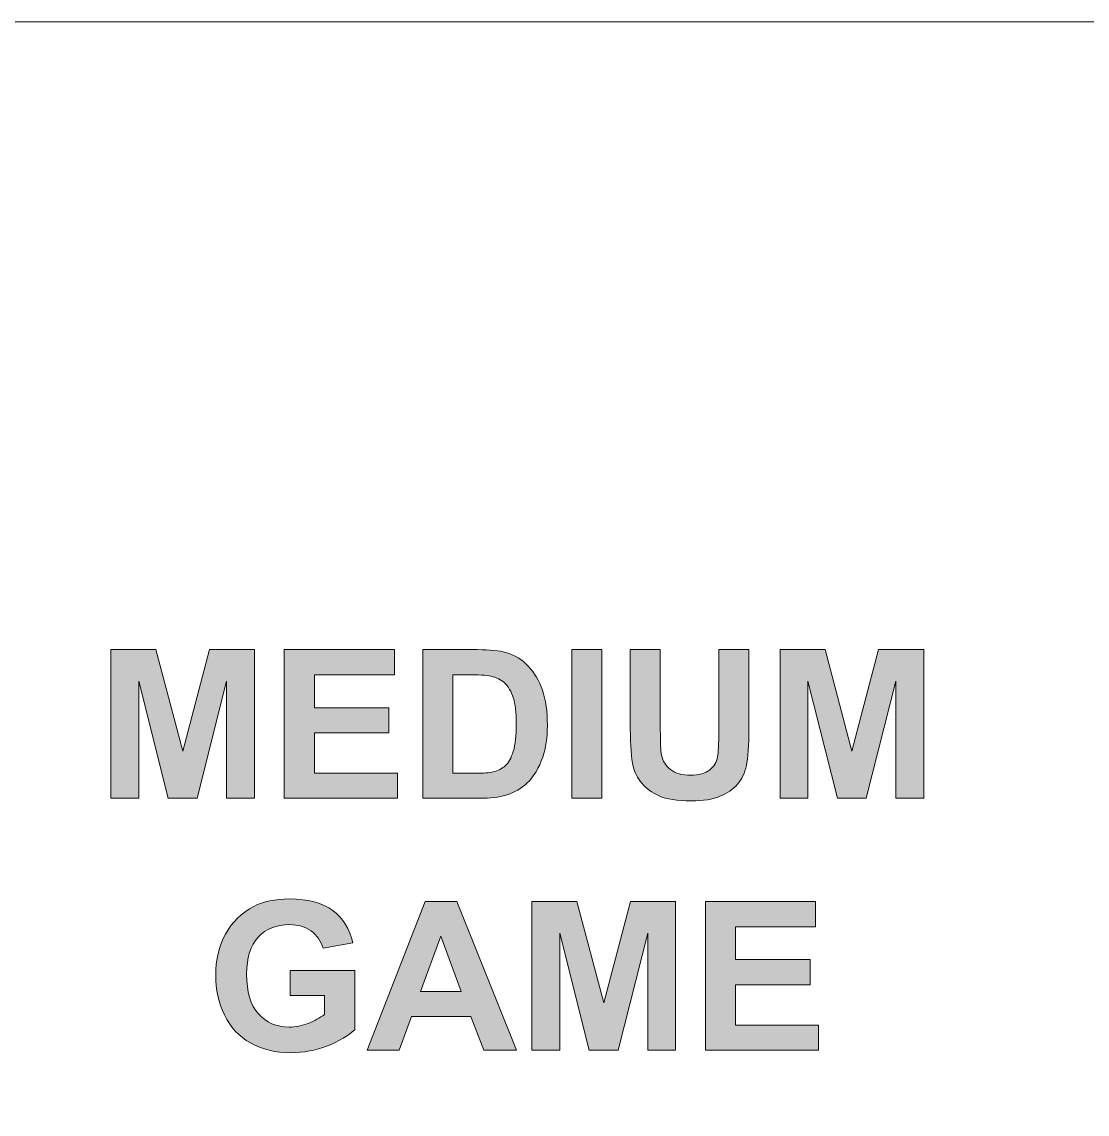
# Model space of a CAD drawing. Header units: inches. Extents: x -5.25 to 4.1, y -1.02 to 4.
# Drawn here: x -3.548 to -2.978, y 3.416 to 4 of the extents above; entities that cross this region are included whole.
import ezdxf

# ---------------------------------------------------------------- set-up
doc = ezdxf.new("R2010")
doc.units = ezdxf.units.IN
doc.header["$MEASUREMENT"] = 0
doc.layers.add('Layer 1', color=7, linetype='Continuous', lineweight=0)

# ---------------------------------------------------------------- blocks, each defined once
blk = doc.blocks.new('Block_5')
at = {"layer": 'Layer 1', "true_color": 0x231f20, "transparency": 33554687}
h = blk.add_hatch(color=250, dxfattribs=at)
h.dxf.hatch_style = 2
edge = h.paths.add_edge_path()
edge.add_spline(control_points=[(-3.40439, 3.47912), (-3.40439, 3.47912), (-3.40439, 3.49252), (-3.40439, 3.49252), (-3.40439, 3.49252), (-3.36977, 3.49252), (-3.36977, 3.49252), (-3.36977, 3.49252), (-3.36977, 3.46084), (-3.36977, 3.46084), (-3.37314, 3.45758), (-3.37801, 3.45471), (-3.38439, 3.45224), (-3.39077, 3.44976), (-3.39724, 3.44852), (-3.40379, 3.44852), (-3.41211, 3.44852), (-3.41936, 3.45026), (-3.42554, 3.45376), (-3.43173, 3.45725), (-3.43637, 3.46224), (-3.43949, 3.46873), (-3.4426, 3.47522), (-3.44415, 3.48229), (-3.44415, 3.48992), (-3.44415, 3.4982), (-3.44242, 3.50556), (-3.43894, 3.512), (-3.43547, 3.51843), (-3.43039, 3.52337), (-3.4237, 3.52681), (-3.4186, 3.52945), (-3.41225, 3.53077), (-3.40466, 3.53077), (-3.39478, 3.53077), (-3.38707, 3.5287), (-3.38152, 3.52456), (-3.37596, 3.52041), (-3.3724, 3.51469), (-3.3708, 3.50739), (-3.3708, 3.50739), (-3.38675, 3.5044), (-3.38675, 3.5044), (-3.38787, 3.50831), (-3.38998, 3.51139), (-3.39307, 3.51365), (-3.39617, 3.51591), (-3.40002, 3.51704), (-3.40466, 3.51704), (-3.41168, 3.51704), (-3.41725, 3.51482), (-3.42139, 3.51037), (-3.42554, 3.50592), (-3.42761, 3.49932), (-3.42761, 3.49057), (-3.42761, 3.48113), (-3.42551, 3.47405), (-3.42131, 3.46933), (-3.41711, 3.46461), (-3.41162, 3.46225), (-3.40482, 3.46225), (-3.40146, 3.46225), (-3.39808, 3.4629), (-3.3947, 3.46423), (-3.39132, 3.46555), (-3.38841, 3.46715), (-3.38599, 3.46903), (-3.38599, 3.46903), (-3.38599, 3.47912), (-3.38599, 3.47912), (-3.38599, 3.47912), (-3.40439, 3.47912), (-3.40439, 3.47912)], knot_values=[0, 0, 0, 0, 1, 1, 1, 2, 2, 2, 3, 3, 3, 4, 4, 4, 5, 5, 5, 6, 6, 6, 7, 7, 7, 8, 8, 8, 9, 9, 9, 10, 10, 10, 11, 11, 11, 12, 12, 12, 13, 13, 13, 14, 14, 14, 15, 15, 15, 16, 16, 16, 17, 17, 17, 18, 18, 18, 19, 19, 19, 20, 20, 20, 21, 21, 21, 22, 22, 22, 23, 23, 23, 24, 24, 24, 24], degree=3, periodic=0)
h = blk.add_hatch(color=250, dxfattribs=at)
h.dxf.hatch_style = 2
edge = h.paths.add_edge_path()
edge.add_spline(control_points=[(-3.31281, 3.48134), (-3.31281, 3.48134), (-3.32376, 3.51086), (-3.32376, 3.51086), (-3.32376, 3.51086), (-3.33451, 3.48134), (-3.33451, 3.48134), (-3.33451, 3.48134), (-3.31281, 3.48134), (-3.31281, 3.48134)], knot_values=[0, 0, 0, 0, 1, 1, 1, 2, 2, 2, 3, 3, 3, 3], degree=3, periodic=0)
edge = h.paths.add_edge_path()
edge.add_spline(control_points=[(-3.28324, 3.44988), (-3.28324, 3.44988), (-3.30071, 3.44988), (-3.30071, 3.44988), (-3.30071, 3.44988), (-3.30765, 3.46794), (-3.30765, 3.46794), (-3.30765, 3.46794), (-3.33944, 3.46794), (-3.33944, 3.46794), (-3.33944, 3.46794), (-3.34601, 3.44988), (-3.34601, 3.44988), (-3.34601, 3.44988), (-3.36304, 3.44988), (-3.36304, 3.44988), (-3.36304, 3.44988), (-3.33207, 3.52941), (-3.33207, 3.52941), (-3.33207, 3.52941), (-3.31508, 3.52941), (-3.31508, 3.52941), (-3.31508, 3.52941), (-3.28324, 3.44988), (-3.28324, 3.44988)], knot_values=[0, 0, 0, 0, 1, 1, 1, 2, 2, 2, 3, 3, 3, 4, 4, 4, 5, 5, 5, 6, 6, 6, 7, 7, 7, 8, 8, 8, 8], degree=3, periodic=0)
h = blk.add_hatch(color=250, dxfattribs=at)
h.dxf.hatch_style = 2
edge = h.paths.add_edge_path()
edge.add_spline(control_points=[(-3.27494, 3.44988), (-3.27494, 3.44988), (-3.27494, 3.52941), (-3.27494, 3.52941), (-3.27494, 3.52941), (-3.2509, 3.52941), (-3.2509, 3.52941), (-3.2509, 3.52941), (-3.23647, 3.47516), (-3.23647, 3.47516), (-3.23647, 3.47516), (-3.2222, 3.52941), (-3.2222, 3.52941), (-3.2222, 3.52941), (-3.19811, 3.52941), (-3.19811, 3.52941), (-3.19811, 3.52941), (-3.19811, 3.44988), (-3.19811, 3.44988), (-3.19811, 3.44988), (-3.21303, 3.44988), (-3.21303, 3.44988), (-3.21303, 3.44988), (-3.21303, 3.51249), (-3.21303, 3.51249), (-3.21303, 3.51249), (-3.22882, 3.44988), (-3.22882, 3.44988), (-3.22882, 3.44988), (-3.24428, 3.44988), (-3.24428, 3.44988), (-3.24428, 3.44988), (-3.26002, 3.51249), (-3.26002, 3.51249), (-3.26002, 3.51249), (-3.26002, 3.44988), (-3.26002, 3.44988), (-3.26002, 3.44988), (-3.27494, 3.44988), (-3.27494, 3.44988)], knot_values=[0, 0, 0, 0, 1, 1, 1, 2, 2, 2, 3, 3, 3, 4, 4, 4, 5, 5, 5, 6, 6, 6, 7, 7, 7, 8, 8, 8, 9, 9, 9, 10, 10, 10, 11, 11, 11, 12, 12, 12, 13, 13, 13, 13], degree=3, periodic=0)
h = blk.add_hatch(color=250, dxfattribs=at)
h.dxf.hatch_style = 2
edge = h.paths.add_edge_path()
edge.add_spline(control_points=[(-3.18216, 3.44988), (-3.18216, 3.44988), (-3.18216, 3.52941), (-3.18216, 3.52941), (-3.18216, 3.52941), (-3.12319, 3.52941), (-3.12319, 3.52941), (-3.12319, 3.52941), (-3.12319, 3.51596), (-3.12319, 3.51596), (-3.12319, 3.51596), (-3.1661, 3.51596), (-3.1661, 3.51596), (-3.1661, 3.51596), (-3.1661, 3.49832), (-3.1661, 3.49832), (-3.1661, 3.49832), (-3.12617, 3.49832), (-3.12617, 3.49832), (-3.12617, 3.49832), (-3.12617, 3.48492), (-3.12617, 3.48492), (-3.12617, 3.48492), (-3.1661, 3.48492), (-3.1661, 3.48492), (-3.1661, 3.48492), (-3.1661, 3.46328), (-3.1661, 3.46328), (-3.1661, 3.46328), (-3.12167, 3.46328), (-3.12167, 3.46328), (-3.12167, 3.46328), (-3.12167, 3.44988), (-3.12167, 3.44988), (-3.12167, 3.44988), (-3.18216, 3.44988), (-3.18216, 3.44988)], knot_values=[0, 0, 0, 0, 1, 1, 1, 2, 2, 2, 3, 3, 3, 4, 4, 4, 5, 5, 5, 6, 6, 6, 7, 7, 7, 8, 8, 8, 9, 9, 9, 10, 10, 10, 11, 11, 11, 12, 12, 12, 12], degree=3, periodic=0)
at = {"layer": 'Layer 1'}
for points, knots in [([(-3.40439, 3.47912), (-3.40439, 3.47912), (-3.40439, 3.49252), (-3.40439, 3.49252), (-3.40439, 3.49252), (-3.36977, 3.49252), (-3.36977, 3.49252), (-3.36977, 3.49252), (-3.36977, 3.46084), (-3.36977, 3.46084), (-3.37314, 3.45758), (-3.37801, 3.45471), (-3.38439, 3.45224), (-3.39077, 3.44976), (-3.39724, 3.44852), (-3.40379, 3.44852), (-3.41211, 3.44852), (-3.41936, 3.45026), (-3.42554, 3.45376), (-3.43173, 3.45725), (-3.43637, 3.46224), (-3.43949, 3.46873), (-3.4426, 3.47522), (-3.44415, 3.48229), (-3.44415, 3.48992), (-3.44415, 3.4982), (-3.44242, 3.50556), (-3.43894, 3.512), (-3.43547, 3.51843), (-3.43039, 3.52337), (-3.4237, 3.52681), (-3.4186, 3.52945), (-3.41225, 3.53077), (-3.40466, 3.53077), (-3.39478, 3.53077), (-3.38707, 3.5287), (-3.38152, 3.52456), (-3.37596, 3.52041), (-3.3724, 3.51469), (-3.3708, 3.50739), (-3.3708, 3.50739), (-3.38675, 3.5044), (-3.38675, 3.5044), (-3.38787, 3.50831), (-3.38998, 3.51139), (-3.39307, 3.51365), (-3.39617, 3.51591), (-3.40002, 3.51704), (-3.40466, 3.51704), (-3.41168, 3.51704), (-3.41725, 3.51482), (-3.42139, 3.51037), (-3.42554, 3.50592), (-3.42761, 3.49932), (-3.42761, 3.49057), (-3.42761, 3.48113), (-3.42551, 3.47405), (-3.42131, 3.46933), (-3.41711, 3.46461), (-3.41162, 3.46225), (-3.40482, 3.46225), (-3.40146, 3.46225), (-3.39808, 3.4629), (-3.3947, 3.46423), (-3.39132, 3.46555), (-3.38841, 3.46715), (-3.38599, 3.46903), (-3.38599, 3.46903), (-3.38599, 3.47912), (-3.38599, 3.47912), (-3.38599, 3.47912), (-3.40439, 3.47912), (-3.40439, 3.47912)], [0, 0, 0, 0, 1, 1, 1, 2, 2, 2, 3, 3, 3, 4, 4, 4, 5, 5, 5, 6, 6, 6, 7, 7, 7, 8, 8, 8, 9, 9, 9, 10, 10, 10, 11, 11, 11, 12, 12, 12, 13, 13, 13, 14, 14, 14, 15, 15, 15, 16, 16, 16, 17, 17, 17, 18, 18, 18, 19, 19, 19, 20, 20, 20, 21, 21, 21, 22, 22, 22, 23, 23, 23, 24, 24, 24, 24]), ([(-3.28324, 3.44988), (-3.28324, 3.44988), (-3.30071, 3.44988), (-3.30071, 3.44988), (-3.30071, 3.44988), (-3.30765, 3.46794), (-3.30765, 3.46794), (-3.30765, 3.46794), (-3.33944, 3.46794), (-3.33944, 3.46794), (-3.33944, 3.46794), (-3.34601, 3.44988), (-3.34601, 3.44988), (-3.34601, 3.44988), (-3.36304, 3.44988), (-3.36304, 3.44988), (-3.36304, 3.44988), (-3.33207, 3.52941), (-3.33207, 3.52941), (-3.33207, 3.52941), (-3.31508, 3.52941), (-3.31508, 3.52941), (-3.31508, 3.52941), (-3.28324, 3.44988), (-3.28324, 3.44988)], [0, 0, 0, 0, 1, 1, 1, 2, 2, 2, 3, 3, 3, 4, 4, 4, 5, 5, 5, 6, 6, 6, 7, 7, 7, 8, 8, 8, 8]), ([(-3.27494, 3.44988), (-3.27494, 3.44988), (-3.27494, 3.52941), (-3.27494, 3.52941), (-3.27494, 3.52941), (-3.2509, 3.52941), (-3.2509, 3.52941), (-3.2509, 3.52941), (-3.23647, 3.47516), (-3.23647, 3.47516), (-3.23647, 3.47516), (-3.2222, 3.52941), (-3.2222, 3.52941), (-3.2222, 3.52941), (-3.19811, 3.52941), (-3.19811, 3.52941), (-3.19811, 3.52941), (-3.19811, 3.44988), (-3.19811, 3.44988), (-3.19811, 3.44988), (-3.21303, 3.44988), (-3.21303, 3.44988), (-3.21303, 3.44988), (-3.21303, 3.51249), (-3.21303, 3.51249), (-3.21303, 3.51249), (-3.22882, 3.44988), (-3.22882, 3.44988), (-3.22882, 3.44988), (-3.24428, 3.44988), (-3.24428, 3.44988), (-3.24428, 3.44988), (-3.26002, 3.51249), (-3.26002, 3.51249), (-3.26002, 3.51249), (-3.26002, 3.44988), (-3.26002, 3.44988), (-3.26002, 3.44988), (-3.27494, 3.44988), (-3.27494, 3.44988)], [0, 0, 0, 0, 1, 1, 1, 2, 2, 2, 3, 3, 3, 4, 4, 4, 5, 5, 5, 6, 6, 6, 7, 7, 7, 8, 8, 8, 9, 9, 9, 10, 10, 10, 11, 11, 11, 12, 12, 12, 13, 13, 13, 13]), ([(-3.18216, 3.44988), (-3.18216, 3.44988), (-3.18216, 3.52941), (-3.18216, 3.52941), (-3.18216, 3.52941), (-3.12319, 3.52941), (-3.12319, 3.52941), (-3.12319, 3.52941), (-3.12319, 3.51596), (-3.12319, 3.51596), (-3.12319, 3.51596), (-3.1661, 3.51596), (-3.1661, 3.51596), (-3.1661, 3.51596), (-3.1661, 3.49832), (-3.1661, 3.49832), (-3.1661, 3.49832), (-3.12617, 3.49832), (-3.12617, 3.49832), (-3.12617, 3.49832), (-3.12617, 3.48492), (-3.12617, 3.48492), (-3.12617, 3.48492), (-3.1661, 3.48492), (-3.1661, 3.48492), (-3.1661, 3.48492), (-3.1661, 3.46328), (-3.1661, 3.46328), (-3.1661, 3.46328), (-3.12167, 3.46328), (-3.12167, 3.46328), (-3.12167, 3.46328), (-3.12167, 3.44988), (-3.12167, 3.44988), (-3.12167, 3.44988), (-3.18216, 3.44988), (-3.18216, 3.44988)], [0, 0, 0, 0, 1, 1, 1, 2, 2, 2, 3, 3, 3, 4, 4, 4, 5, 5, 5, 6, 6, 6, 7, 7, 7, 8, 8, 8, 9, 9, 9, 10, 10, 10, 11, 11, 11, 12, 12, 12, 12]), ([(-3.31281, 3.48134), (-3.31281, 3.48134), (-3.32376, 3.51086), (-3.32376, 3.51086), (-3.32376, 3.51086), (-3.33451, 3.48134), (-3.33451, 3.48134), (-3.33451, 3.48134), (-3.31281, 3.48134), (-3.31281, 3.48134)], [0, 0, 0, 0, 1, 1, 1, 2, 2, 2, 3, 3, 3, 3])]:
    blk.add_open_spline(points, degree=3, knots=knots, dxfattribs=at)
blk = doc.blocks.new('Block_9')
at = {"layer": 'Layer 1', "true_color": 0x231f20, "transparency": 33554687}
h = blk.add_hatch(color=250, dxfattribs=at)
h.dxf.hatch_style = 2
edge = h.paths.add_edge_path()
edge.add_spline(control_points=[(-3.50022, 3.58463), (-3.50022, 3.58463), (-3.50022, 3.66416), (-3.50022, 3.66416), (-3.50022, 3.66416), (-3.47619, 3.66416), (-3.47619, 3.66416), (-3.47619, 3.66416), (-3.46176, 3.60991), (-3.46176, 3.60991), (-3.46176, 3.60991), (-3.44749, 3.66416), (-3.44749, 3.66416), (-3.44749, 3.66416), (-3.4234, 3.66416), (-3.4234, 3.66416), (-3.4234, 3.66416), (-3.4234, 3.58463), (-3.4234, 3.58463), (-3.4234, 3.58463), (-3.43832, 3.58463), (-3.43832, 3.58463), (-3.43832, 3.58463), (-3.43832, 3.64724), (-3.43832, 3.64724), (-3.43832, 3.64724), (-3.45411, 3.58463), (-3.45411, 3.58463), (-3.45411, 3.58463), (-3.46957, 3.58463), (-3.46957, 3.58463), (-3.46957, 3.58463), (-3.4853, 3.64724), (-3.4853, 3.64724), (-3.4853, 3.64724), (-3.4853, 3.58463), (-3.4853, 3.58463), (-3.4853, 3.58463), (-3.50022, 3.58463), (-3.50022, 3.58463)], knot_values=[0, 0, 0, 0, 1, 1, 1, 2, 2, 2, 3, 3, 3, 4, 4, 4, 5, 5, 5, 6, 6, 6, 7, 7, 7, 8, 8, 8, 9, 9, 9, 10, 10, 10, 11, 11, 11, 12, 12, 12, 13, 13, 13, 13], degree=3, periodic=0)
h = blk.add_hatch(color=250, dxfattribs=at)
h.dxf.hatch_style = 2
edge = h.paths.add_edge_path()
edge.add_spline(control_points=[(-3.40745, 3.58463), (-3.40745, 3.58463), (-3.40745, 3.66416), (-3.40745, 3.66416), (-3.40745, 3.66416), (-3.34848, 3.66416), (-3.34848, 3.66416), (-3.34848, 3.66416), (-3.34848, 3.65071), (-3.34848, 3.65071), (-3.34848, 3.65071), (-3.39139, 3.65071), (-3.39139, 3.65071), (-3.39139, 3.65071), (-3.39139, 3.63308), (-3.39139, 3.63308), (-3.39139, 3.63308), (-3.35146, 3.63308), (-3.35146, 3.63308), (-3.35146, 3.63308), (-3.35146, 3.61968), (-3.35146, 3.61968), (-3.35146, 3.61968), (-3.39139, 3.61968), (-3.39139, 3.61968), (-3.39139, 3.61968), (-3.39139, 3.59803), (-3.39139, 3.59803), (-3.39139, 3.59803), (-3.34696, 3.59803), (-3.34696, 3.59803), (-3.34696, 3.59803), (-3.34696, 3.58463), (-3.34696, 3.58463), (-3.34696, 3.58463), (-3.40745, 3.58463), (-3.40745, 3.58463)], knot_values=[0, 0, 0, 0, 1, 1, 1, 2, 2, 2, 3, 3, 3, 4, 4, 4, 5, 5, 5, 6, 6, 6, 7, 7, 7, 8, 8, 8, 9, 9, 9, 10, 10, 10, 11, 11, 11, 12, 12, 12, 12], degree=3, periodic=0)
h = blk.add_hatch(color=250, dxfattribs=at)
h.dxf.hatch_style = 2
edge = h.paths.add_edge_path()
edge.add_spline(control_points=[(-3.31734, 3.65071), (-3.31734, 3.65071), (-3.31734, 3.59803), (-3.31734, 3.59803), (-3.31734, 3.59803), (-3.30535, 3.59803), (-3.30535, 3.59803), (-3.30086, 3.59803), (-3.29762, 3.59828), (-3.29563, 3.59879), (-3.29303, 3.59944), (-3.29087, 3.60055), (-3.28915, 3.6021), (-3.28743, 3.60365), (-3.28603, 3.60621), (-3.28495, 3.60978), (-3.28386, 3.61334), (-3.28332, 3.61819), (-3.28332, 3.62434), (-3.28332, 3.63049), (-3.28386, 3.63521), (-3.28495, 3.6385), (-3.28603, 3.64179), (-3.28755, 3.64436), (-3.2895, 3.64621), (-3.29146, 3.64805), (-3.29393, 3.6493), (-3.29694, 3.64995), (-3.29918, 3.65046), (-3.30358, 3.65071), (-3.31012, 3.65071), (-3.31012, 3.65071), (-3.31734, 3.65071), (-3.31734, 3.65071)], knot_values=[0, 0, 0, 0, 1, 1, 1, 2, 2, 2, 3, 3, 3, 4, 4, 4, 5, 5, 5, 6, 6, 6, 7, 7, 7, 8, 8, 8, 9, 9, 9, 10, 10, 10, 11, 11, 11, 11], degree=3, periodic=0)
edge = h.paths.add_edge_path()
edge.add_spline(control_points=[(-3.33339, 3.66416), (-3.33339, 3.66416), (-3.30404, 3.66416), (-3.30404, 3.66416), (-3.29742, 3.66416), (-3.29238, 3.66366), (-3.28891, 3.66265), (-3.28424, 3.66127), (-3.28025, 3.65883), (-3.27692, 3.65532), (-3.27359, 3.65181), (-3.27106, 3.64752), (-3.26932, 3.64244), (-3.26758, 3.63736), (-3.26672, 3.63109), (-3.26672, 3.62364), (-3.26672, 3.61709), (-3.26753, 3.61145), (-3.26916, 3.60671), (-3.27115, 3.60093), (-3.27399, 3.59624), (-3.27768, 3.59266), (-3.28046, 3.58995), (-3.28422, 3.58783), (-3.28896, 3.58631), (-3.29251, 3.58519), (-3.29724, 3.58463), (-3.30318, 3.58463), (-3.30318, 3.58463), (-3.33339, 3.58463), (-3.33339, 3.58463), (-3.33339, 3.58463), (-3.33339, 3.66416), (-3.33339, 3.66416)], knot_values=[0, 0, 0, 0, 1, 1, 1, 2, 2, 2, 3, 3, 3, 4, 4, 4, 5, 5, 5, 6, 6, 6, 7, 7, 7, 8, 8, 8, 9, 9, 9, 10, 10, 10, 11, 11, 11, 11], degree=3, periodic=0)
h = blk.add_hatch(color=250, dxfattribs=at)
h.dxf.hatch_style = 2
edge = h.paths.add_edge_path()
edge.add_spline(control_points=[(-3.25359, 3.58463), (-3.25359, 3.58463), (-3.25359, 3.66416), (-3.25359, 3.66416), (-3.25359, 3.66416), (-3.23753, 3.66416), (-3.23753, 3.66416), (-3.23753, 3.66416), (-3.23753, 3.58463), (-3.23753, 3.58463), (-3.23753, 3.58463), (-3.25359, 3.58463), (-3.25359, 3.58463)], knot_values=[0, 0, 0, 0, 1, 1, 1, 2, 2, 2, 3, 3, 3, 4, 4, 4, 4], degree=3, periodic=0)
h = blk.add_hatch(color=250, dxfattribs=at)
h.dxf.hatch_style = 2
edge = h.paths.add_edge_path()
edge.add_spline(control_points=[(-3.22234, 3.66416), (-3.22234, 3.66416), (-3.20628, 3.66416), (-3.20628, 3.66416), (-3.20628, 3.66416), (-3.20628, 3.62109), (-3.20628, 3.62109), (-3.20628, 3.61425), (-3.20608, 3.60982), (-3.20568, 3.60779), (-3.205, 3.60454), (-3.20336, 3.60193), (-3.20077, 3.59996), (-3.19819, 3.59798), (-3.19465, 3.597), (-3.19017, 3.597), (-3.18561, 3.597), (-3.18217, 3.59793), (-3.17986, 3.59979), (-3.17754, 3.60166), (-3.17615, 3.60394), (-3.17568, 3.60666), (-3.17521, 3.60937), (-3.17497, 3.61387), (-3.17497, 3.62016), (-3.17497, 3.62016), (-3.17497, 3.66416), (-3.17497, 3.66416), (-3.17497, 3.66416), (-3.15892, 3.66416), (-3.15892, 3.66416), (-3.15892, 3.66416), (-3.15892, 3.62239), (-3.15892, 3.62239), (-3.15892, 3.61284), (-3.15935, 3.60609), (-3.16022, 3.60215), (-3.16109, 3.59821), (-3.16269, 3.59488), (-3.16502, 3.59217), (-3.16735, 3.58946), (-3.17047, 3.58729), (-3.17438, 3.58569), (-3.17828, 3.58408), (-3.18338, 3.58327), (-3.18968, 3.58327), (-3.19727, 3.58327), (-3.20303, 3.58415), (-3.20696, 3.5859), (-3.21088, 3.58766), (-3.21398, 3.58994), (-3.21626, 3.59274), (-3.21854, 3.59554), (-3.22004, 3.59848), (-3.22076, 3.60156), (-3.22182, 3.60611), (-3.22234, 3.61284), (-3.22234, 3.62174), (-3.22234, 3.62174), (-3.22234, 3.66416), (-3.22234, 3.66416)], knot_values=[0, 0, 0, 0, 1, 1, 1, 2, 2, 2, 3, 3, 3, 4, 4, 4, 5, 5, 5, 6, 6, 6, 7, 7, 7, 8, 8, 8, 9, 9, 9, 10, 10, 10, 11, 11, 11, 12, 12, 12, 13, 13, 13, 14, 14, 14, 15, 15, 15, 16, 16, 16, 17, 17, 17, 18, 18, 18, 19, 19, 19, 20, 20, 20, 20], degree=3, periodic=0)
h = blk.add_hatch(color=250, dxfattribs=at)
h.dxf.hatch_style = 2
edge = h.paths.add_edge_path()
edge.add_spline(control_points=[(-3.14221, 3.58463), (-3.14221, 3.58463), (-3.14221, 3.66416), (-3.14221, 3.66416), (-3.14221, 3.66416), (-3.11817, 3.66416), (-3.11817, 3.66416), (-3.11817, 3.66416), (-3.10374, 3.60991), (-3.10374, 3.60991), (-3.10374, 3.60991), (-3.08947, 3.66416), (-3.08947, 3.66416), (-3.08947, 3.66416), (-3.06538, 3.66416), (-3.06538, 3.66416), (-3.06538, 3.66416), (-3.06538, 3.58463), (-3.06538, 3.58463), (-3.06538, 3.58463), (-3.0803, 3.58463), (-3.0803, 3.58463), (-3.0803, 3.58463), (-3.0803, 3.64724), (-3.0803, 3.64724), (-3.0803, 3.64724), (-3.09609, 3.58463), (-3.09609, 3.58463), (-3.09609, 3.58463), (-3.11155, 3.58463), (-3.11155, 3.58463), (-3.11155, 3.58463), (-3.12729, 3.64724), (-3.12729, 3.64724), (-3.12729, 3.64724), (-3.12729, 3.58463), (-3.12729, 3.58463), (-3.12729, 3.58463), (-3.14221, 3.58463), (-3.14221, 3.58463)], knot_values=[0, 0, 0, 0, 1, 1, 1, 2, 2, 2, 3, 3, 3, 4, 4, 4, 5, 5, 5, 6, 6, 6, 7, 7, 7, 8, 8, 8, 9, 9, 9, 10, 10, 10, 11, 11, 11, 12, 12, 12, 13, 13, 13, 13], degree=3, periodic=0)
at = {"layer": 'Layer 1'}
for points, knots in [([(-3.50022, 3.58463), (-3.50022, 3.58463), (-3.50022, 3.66416), (-3.50022, 3.66416), (-3.50022, 3.66416), (-3.47619, 3.66416), (-3.47619, 3.66416), (-3.47619, 3.66416), (-3.46176, 3.60991), (-3.46176, 3.60991), (-3.46176, 3.60991), (-3.44749, 3.66416), (-3.44749, 3.66416), (-3.44749, 3.66416), (-3.4234, 3.66416), (-3.4234, 3.66416), (-3.4234, 3.66416), (-3.4234, 3.58463), (-3.4234, 3.58463), (-3.4234, 3.58463), (-3.43832, 3.58463), (-3.43832, 3.58463), (-3.43832, 3.58463), (-3.43832, 3.64724), (-3.43832, 3.64724), (-3.43832, 3.64724), (-3.45411, 3.58463), (-3.45411, 3.58463), (-3.45411, 3.58463), (-3.46957, 3.58463), (-3.46957, 3.58463), (-3.46957, 3.58463), (-3.4853, 3.64724), (-3.4853, 3.64724), (-3.4853, 3.64724), (-3.4853, 3.58463), (-3.4853, 3.58463), (-3.4853, 3.58463), (-3.50022, 3.58463), (-3.50022, 3.58463)], [0, 0, 0, 0, 1, 1, 1, 2, 2, 2, 3, 3, 3, 4, 4, 4, 5, 5, 5, 6, 6, 6, 7, 7, 7, 8, 8, 8, 9, 9, 9, 10, 10, 10, 11, 11, 11, 12, 12, 12, 13, 13, 13, 13]), ([(-3.40745, 3.58463), (-3.40745, 3.58463), (-3.40745, 3.66416), (-3.40745, 3.66416), (-3.40745, 3.66416), (-3.34848, 3.66416), (-3.34848, 3.66416), (-3.34848, 3.66416), (-3.34848, 3.65071), (-3.34848, 3.65071), (-3.34848, 3.65071), (-3.39139, 3.65071), (-3.39139, 3.65071), (-3.39139, 3.65071), (-3.39139, 3.63308), (-3.39139, 3.63308), (-3.39139, 3.63308), (-3.35146, 3.63308), (-3.35146, 3.63308), (-3.35146, 3.63308), (-3.35146, 3.61968), (-3.35146, 3.61968), (-3.35146, 3.61968), (-3.39139, 3.61968), (-3.39139, 3.61968), (-3.39139, 3.61968), (-3.39139, 3.59803), (-3.39139, 3.59803), (-3.39139, 3.59803), (-3.34696, 3.59803), (-3.34696, 3.59803), (-3.34696, 3.59803), (-3.34696, 3.58463), (-3.34696, 3.58463), (-3.34696, 3.58463), (-3.40745, 3.58463), (-3.40745, 3.58463)], [0, 0, 0, 0, 1, 1, 1, 2, 2, 2, 3, 3, 3, 4, 4, 4, 5, 5, 5, 6, 6, 6, 7, 7, 7, 8, 8, 8, 9, 9, 9, 10, 10, 10, 11, 11, 11, 12, 12, 12, 12]), ([(-3.33339, 3.66416), (-3.33339, 3.66416), (-3.30404, 3.66416), (-3.30404, 3.66416), (-3.29742, 3.66416), (-3.29238, 3.66366), (-3.28891, 3.66265), (-3.28424, 3.66127), (-3.28025, 3.65883), (-3.27692, 3.65532), (-3.27359, 3.65181), (-3.27106, 3.64752), (-3.26932, 3.64244), (-3.26758, 3.63736), (-3.26672, 3.63109), (-3.26672, 3.62364), (-3.26672, 3.61709), (-3.26753, 3.61145), (-3.26916, 3.60671), (-3.27115, 3.60093), (-3.27399, 3.59624), (-3.27768, 3.59266), (-3.28046, 3.58995), (-3.28422, 3.58783), (-3.28896, 3.58631), (-3.29251, 3.58519), (-3.29724, 3.58463), (-3.30318, 3.58463), (-3.30318, 3.58463), (-3.33339, 3.58463), (-3.33339, 3.58463), (-3.33339, 3.58463), (-3.33339, 3.66416), (-3.33339, 3.66416)], [0, 0, 0, 0, 1, 1, 1, 2, 2, 2, 3, 3, 3, 4, 4, 4, 5, 5, 5, 6, 6, 6, 7, 7, 7, 8, 8, 8, 9, 9, 9, 10, 10, 10, 11, 11, 11, 11]), ([(-3.25359, 3.58463), (-3.25359, 3.58463), (-3.25359, 3.66416), (-3.25359, 3.66416), (-3.25359, 3.66416), (-3.23753, 3.66416), (-3.23753, 3.66416), (-3.23753, 3.66416), (-3.23753, 3.58463), (-3.23753, 3.58463), (-3.23753, 3.58463), (-3.25359, 3.58463), (-3.25359, 3.58463)], [0, 0, 0, 0, 1, 1, 1, 2, 2, 2, 3, 3, 3, 4, 4, 4, 4]), ([(-3.22234, 3.66416), (-3.22234, 3.66416), (-3.20628, 3.66416), (-3.20628, 3.66416), (-3.20628, 3.66416), (-3.20628, 3.62109), (-3.20628, 3.62109), (-3.20628, 3.61425), (-3.20608, 3.60982), (-3.20568, 3.60779), (-3.205, 3.60454), (-3.20336, 3.60193), (-3.20077, 3.59996), (-3.19819, 3.59798), (-3.19465, 3.597), (-3.19017, 3.597), (-3.18561, 3.597), (-3.18217, 3.59793), (-3.17986, 3.59979), (-3.17754, 3.60166), (-3.17615, 3.60394), (-3.17568, 3.60666), (-3.17521, 3.60937), (-3.17497, 3.61387), (-3.17497, 3.62016), (-3.17497, 3.62016), (-3.17497, 3.66416), (-3.17497, 3.66416), (-3.17497, 3.66416), (-3.15892, 3.66416), (-3.15892, 3.66416), (-3.15892, 3.66416), (-3.15892, 3.62239), (-3.15892, 3.62239), (-3.15892, 3.61284), (-3.15935, 3.60609), (-3.16022, 3.60215), (-3.16109, 3.59821), (-3.16269, 3.59488), (-3.16502, 3.59217), (-3.16735, 3.58946), (-3.17047, 3.58729), (-3.17438, 3.58569), (-3.17828, 3.58408), (-3.18338, 3.58327), (-3.18968, 3.58327), (-3.19727, 3.58327), (-3.20303, 3.58415), (-3.20696, 3.5859), (-3.21088, 3.58766), (-3.21398, 3.58994), (-3.21626, 3.59274), (-3.21854, 3.59554), (-3.22004, 3.59848), (-3.22076, 3.60156), (-3.22182, 3.60611), (-3.22234, 3.61284), (-3.22234, 3.62174), (-3.22234, 3.62174), (-3.22234, 3.66416), (-3.22234, 3.66416)], [0, 0, 0, 0, 1, 1, 1, 2, 2, 2, 3, 3, 3, 4, 4, 4, 5, 5, 5, 6, 6, 6, 7, 7, 7, 8, 8, 8, 9, 9, 9, 10, 10, 10, 11, 11, 11, 12, 12, 12, 13, 13, 13, 14, 14, 14, 15, 15, 15, 16, 16, 16, 17, 17, 17, 18, 18, 18, 19, 19, 19, 20, 20, 20, 20]), ([(-3.14221, 3.58463), (-3.14221, 3.58463), (-3.14221, 3.66416), (-3.14221, 3.66416), (-3.14221, 3.66416), (-3.11817, 3.66416), (-3.11817, 3.66416), (-3.11817, 3.66416), (-3.10374, 3.60991), (-3.10374, 3.60991), (-3.10374, 3.60991), (-3.08947, 3.66416), (-3.08947, 3.66416), (-3.08947, 3.66416), (-3.06538, 3.66416), (-3.06538, 3.66416), (-3.06538, 3.66416), (-3.06538, 3.58463), (-3.06538, 3.58463), (-3.06538, 3.58463), (-3.0803, 3.58463), (-3.0803, 3.58463), (-3.0803, 3.58463), (-3.0803, 3.64724), (-3.0803, 3.64724), (-3.0803, 3.64724), (-3.09609, 3.58463), (-3.09609, 3.58463), (-3.09609, 3.58463), (-3.11155, 3.58463), (-3.11155, 3.58463), (-3.11155, 3.58463), (-3.12729, 3.64724), (-3.12729, 3.64724), (-3.12729, 3.64724), (-3.12729, 3.58463), (-3.12729, 3.58463), (-3.12729, 3.58463), (-3.14221, 3.58463), (-3.14221, 3.58463)], [0, 0, 0, 0, 1, 1, 1, 2, 2, 2, 3, 3, 3, 4, 4, 4, 5, 5, 5, 6, 6, 6, 7, 7, 7, 8, 8, 8, 9, 9, 9, 10, 10, 10, 11, 11, 11, 12, 12, 12, 13, 13, 13, 13]), ([(-3.31734, 3.65071), (-3.31734, 3.65071), (-3.31734, 3.59803), (-3.31734, 3.59803), (-3.31734, 3.59803), (-3.30535, 3.59803), (-3.30535, 3.59803), (-3.30086, 3.59803), (-3.29762, 3.59828), (-3.29563, 3.59879), (-3.29303, 3.59944), (-3.29087, 3.60055), (-3.28915, 3.6021), (-3.28743, 3.60365), (-3.28603, 3.60621), (-3.28495, 3.60978), (-3.28386, 3.61334), (-3.28332, 3.61819), (-3.28332, 3.62434), (-3.28332, 3.63049), (-3.28386, 3.63521), (-3.28495, 3.6385), (-3.28603, 3.64179), (-3.28755, 3.64436), (-3.2895, 3.64621), (-3.29146, 3.64805), (-3.29393, 3.6493), (-3.29694, 3.64995), (-3.29918, 3.65046), (-3.30358, 3.65071), (-3.31012, 3.65071), (-3.31012, 3.65071), (-3.31734, 3.65071), (-3.31734, 3.65071)], [0, 0, 0, 0, 1, 1, 1, 2, 2, 2, 3, 3, 3, 4, 4, 4, 5, 5, 5, 6, 6, 6, 7, 7, 7, 8, 8, 8, 9, 9, 9, 10, 10, 10, 11, 11, 11, 11])]:
    blk.add_open_spline(points, degree=3, knots=knots, dxfattribs=at)

msp = doc.modelspace()

# ---------------------------------------------------------------- linework, layer by layer
at = {"layer": 'Layer 1', "color": 250, "lineweight": 0, "true_color": 0x231f20}
msp.add_open_spline([(-0.485, 2.782), (-0.485, 2.782), (-0.485, 4), (-0.485, 4), (-0.485, 4), (-5.125, 4), (-5.125, 4), (-5.125, 4), (-5.125, 2.782), (-5.125, 2.782), (-5.125, 2.782), (-5.25, 2.782), (-5.25, 2.782), (-5.25, 2.782), (-5.25, 1.616), (-5.25, 1.616), (-5.25, 1.616), (-5.125, 1.616), (-5.125, 1.616), (-5.125, 1.616), (-5.125, 0.4), (-5.125, 0.4), (-5.125, 0.4), (-0.485, 0.4), (-0.485, 0.4), (-0.485, 0.4), (-0.48501, 1.14136), (-0.48501, 1.14136), (-0.48501, 1.14136), (-0.68051, 1.14136), (-0.68051, 1.14136), (-0.68051, 1.14136), (-0.6805, 1.544), (-0.6805, 1.544), (-0.6805, 1.544), (-0.485, 1.544), (-0.485, 1.544), (-0.485, 1.544), (-0.485, 2.388), (-0.485, 2.388), (-0.485, 2.388), (-0.6805, 2.388), (-0.6805, 2.388), (-0.6805, 2.388), (-0.6805, 2.782), (-0.6805, 2.782), (-0.6805, 2.782), (-0.485, 2.782), (-0.485, 2.782)], degree=3, knots=[0, 0, 0, 0, 1, 1, 1, 2, 2, 2, 3, 3, 3, 4, 4, 4, 5, 5, 5, 6, 6, 6, 7, 7, 7, 8, 8, 8, 9, 9, 9, 10, 10, 10, 11, 11, 11, 12, 12, 12, 13, 13, 13, 14, 14, 14, 15, 15, 15, 16, 16, 16, 16], dxfattribs=at)

# ---------------------------------------------------------------- block references
at = {"layer": 'Layer 1'}
for name in ['Block_9', 'Block_5']:
    msp.add_blockref(name, (0, 0), dxfattribs=at)

doc.saveas('drawing.dxf')
